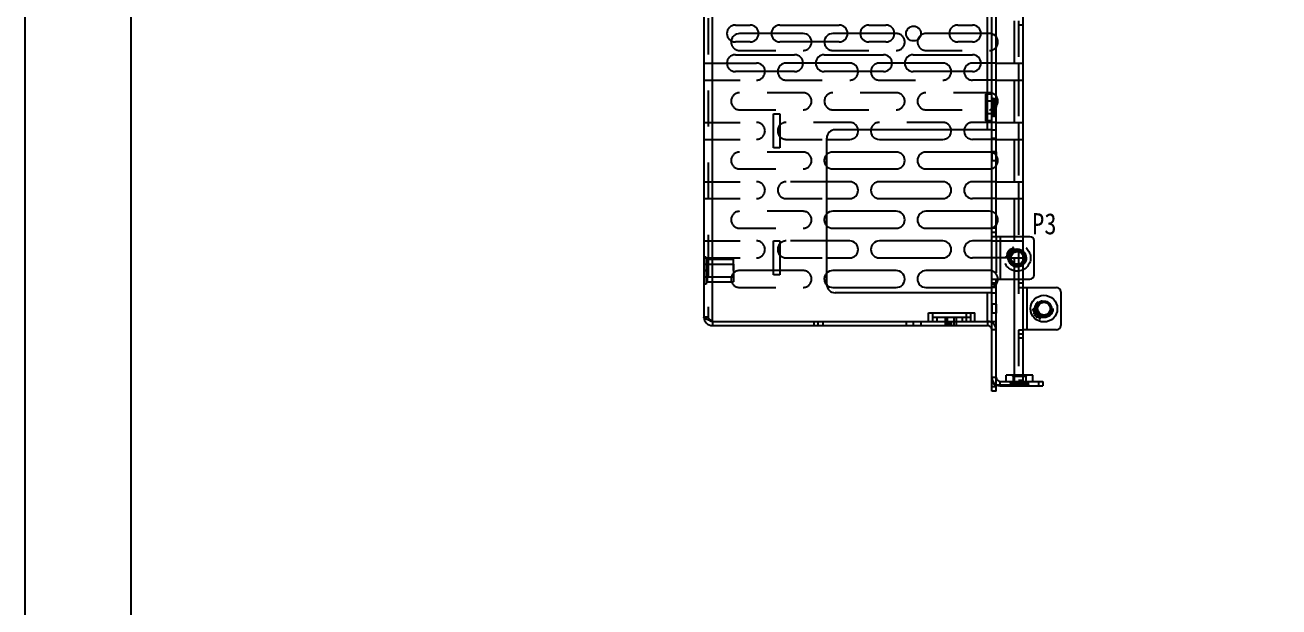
# Model space of a CAD drawing. Header units: millimetres. Extents: x 0 to 8948, y -1340 to 1100.
# Drawn here: x 1723.3 to 2019.4, y 403.5 to 540.9 of the extents above; entities that cross this region are included whole.
import ezdxf

# ---------------------------------------------------------------- set-up
doc = ezdxf.new("R2010")
doc.units = ezdxf.units.MM
doc.header["$LTSCALE"] = 85.25
doc.linetypes.add('HIDDEN', pattern=[0.2, 0.1, -0.1])
doc.layers.get('0').update_dxf_attribs({"linetype": 'CONTINUOUS'})
for name, color, linetype in [('02___PRT_ALL_AXES', 7, 'CONTINUOUS'), ('03___PRT_ALL_CURVES', 7, 'CONTINUOUS'), ('DEFAULT_2', 8, 'HIDDEN')]:
    doc.layers.add(name, color=color, linetype=linetype)
doc.styles.get("Standard").update_dxf_attribs({"font": 'txt', "width": 0.85})

msp = doc.modelspace()

# ---------------------------------------------------------------- linework, layer by layer
at = {"color": 7, "linetype": 'Continuous'}
for p, q in [((1723.341, 0), (1723.341, 1100)), ((1952.645, 490.948), (1952.645, 578.948)), ((1958.945, 561.334), (1958.945, 490.948)), ((1956.945, 541.948), (1956.945, 531.948)), ((1896.566, 538.948), (1892.074, 538.948)), ((1907.074, 538.948), (1899.583, 538.948)), ((1917.566, 538.948), (1914.074, 538.948)), ((1928.634, 538.948), (1920.583, 538.948)), ((1949.066, 538.948), (1941.583, 538.948)), ((1889.083, 531.948), (1896.074, 531.948)), ((1907.066, 531.948), (1903.074, 531.948)), ((1918.074, 531.948), (1910.083, 531.948)), ((1928.066, 531.948), (1925.074, 531.948)), ((1940.074, 531.948), (1931.083, 531.948)), ((1949.066, 531.948), (1947.074, 531.948)), ((1952.645, 531.948), (1958.945, 531.948)), ((1952.645, 527.948), (1958.945, 527.948)), ((1956.945, 527.948), (1956.945, 517.948)), ((1951.645, 524.598), (1950.145, 524.598)), ((1950.145, 524.598), (1950.145, 518.298)), ((1951.645, 518.298), (1950.145, 518.298)), ((1952.645, 517.948), (1958.945, 517.948)), ((1912.645, 513.948), (1918.074, 513.948)), ((1925.074, 513.948), (1940.074, 513.948)), ((1951.645, 513.948), (1947.074, 513.948)), ((1952.645, 513.948), (1958.945, 513.948)), ((1956.945, 513.948), (1956.945, 503.948)), ((1929.074, 510.948), (1914.074, 510.948)), ((1951.074, 510.948), (1936.074, 510.948)), ((1914.074, 506.948), (1929.074, 506.948)), ((1936.074, 506.948), (1951.074, 506.948)), ((1918.074, 503.948), (1912.645, 503.948)), ((1940.074, 503.948), (1925.074, 503.948)), ((1951.645, 503.948), (1947.074, 503.948)), ((1952.645, 503.948), (1958.945, 503.948)), ((1912.645, 499.948), (1918.074, 499.948)), ((1925.074, 499.948), (1940.074, 499.948)), ((1951.645, 499.948), (1947.074, 499.948)), ((1952.645, 499.948), (1958.945, 499.948)), ((1956.945, 499.948), (1956.945, 490.948)), ((1929.074, 496.948), (1914.074, 496.948)), ((1951.074, 496.948), (1936.074, 496.948)), ((1914.074, 492.948), (1929.074, 492.948)), ((1936.074, 492.948), (1951.074, 492.948)), ((1952.645, 492.948), (1951.645, 492.948)), ((1952.645, 491.948), (1951.645, 491.948)), ((1918.074, 489.948), (1912.645, 489.948)), ((1940.074, 489.948), (1925.074, 489.948)), ((1951.645, 489.948), (1947.074, 489.948)), ((1912.645, 485.948), (1918.074, 485.948)), ((1925.074, 485.948), (1940.074, 485.948)), ((1951.645, 485.948), (1947.074, 485.948)), ((1956.145, 485.948), (1958.945, 485.948)), ((1956.945, 485.948), (1956.945, 484.627)), ((1958.945, 486.691), (1958.945, 485.205)), ((1901.595, 482.948), (1900.095, 482.948)), ((1929.074, 482.948), (1914.074, 482.948)), ((1951.074, 482.948), (1936.074, 482.948)), ((1952.645, 479.948), (1951.645, 479.948)), ((1952.645, 454.448), (1952.645, 480.948)), ((1956.945, 480.948), (1956.945, 458.248)), ((1958.945, 480.948), (1958.945, 458.248)), ((1914.074, 478.948), (1929.074, 478.948)), ((1936.074, 478.948), (1951.074, 478.948)), ((1952.645, 478.948), (1951.645, 478.948)), ((1958.945, 478.948), (1966.945, 478.948)), ((1959.945, 468.948), (1959.945, 478.948)), ((1967.945, 477.948), (1967.945, 469.948)), ((1961.479, 473.856), (1961.344, 473.852)), ((1961.479, 473.856), (1961.481, 473.844)), ((1885.645, 470.948), (1885.645, 469.948)), ((1936.645, 470.948), (1946.645, 470.948)), ((1945.645, 471.948), (1946.645, 471.948)), ((1950.645, 470.948), (1950.645, 469.948)), ((1961.515, 472.918), (1961.502, 472.91)), ((1961.548, 472.88), (1961.515, 472.918)), ((1961.585, 473.364), (1961.548, 473.352)), ((1961.548, 473.352), (1961.61, 473.146)), ((1961.648, 473.158), (1961.585, 473.364)), ((1961.636, 472.716), (1961.601, 472.792)), ((1961.61, 473.146), (1961.648, 473.158)), ((1962.023, 473.109), (1961.612, 472.862)), ((1961.624, 472.709), (1961.636, 472.716)), ((1961.626, 472.839), (1962.028, 473.081)), ((1962.028, 473.081), (1961.688, 472.594)), ((1961.688, 472.594), (1962.224, 472.68)), ((1961.764, 472.503), (1961.752, 472.496)), ((1961.802, 472.462), (1961.764, 472.503)), ((1961.781, 473.578), (1961.779, 473.59)), ((1961.78, 473.578), (1961.884, 473.585)), ((1961.808, 472.641), (1962.09, 473.047)), ((1962.289, 472.716), (1961.808, 472.641)), ((1962.224, 472.68), (1961.86, 472.46)), ((1961.899, 472.281), (1961.872, 472.355)), ((1961.886, 472.273), (1961.899, 472.281)), ((1961.902, 472.404), (1962.255, 472.617)), ((1962.002, 473.193), (1961.989, 473.186)), ((1961.989, 473.186), (1962.023, 473.109)), ((1962.098, 472.149), (1962.081, 472.142)), ((1962.325, 472.605), (1962.365, 472.563)), ((1962.333, 472.259), (1962.329, 472.239)), ((1962.365, 472.563), (1962.377, 472.57)), ((1962.38, 472.435), (1962.387, 472.417)), ((1962.564, 471.948), (1962.543, 471.915)), ((1962.543, 471.915), (1962.726, 471.801)), ((1962.747, 471.834), (1962.564, 471.948)), ((1962.726, 471.801), (1962.747, 471.834)), ((1962.864, 471.567), (1962.858, 471.554)), ((1962.91, 471.557), (1962.864, 471.567)), ((1963.126, 471.992), (1962.953, 471.577)), ((1962.994, 471.99), (1962.999, 471.969)), ((1962.999, 471.969), (1963.126, 471.992)), ((1963.009, 471.554), (1963.209, 472.036)), ((1963.06, 471.486), (1963.024, 471.509)), ((1963.054, 471.472), (1963.06, 471.486)), ((1963.209, 472.036), (1963.181, 472.048)), ((1966.945, 468.948), (1958.945, 468.948)), ((1953.645, 456.748), (1963.645, 456.748)), ((1953.645, 455.748), (1953.645, 456.748)), ((1961.295, 458.248), (1954.995, 458.248)), ((1954.995, 456.748), (1954.995, 458.248)), ((1961.295, 456.748), (1961.295, 458.248)), ((1962.645, 456.748), (1962.645, 455.748)), ((1963.645, 456.748), (1963.645, 455.748)), ((1952.645, 455.448), (1951.645, 455.448)), ((1952.645, 454.448), (1951.645, 454.448)), ((1952.645, 455.948), (1952.79, 455.948))]:
    msp.add_line(p, q, dxfattribs=at)
at = {"color": 3, "linetype": 'Continuous'}
for p, q in [((1951.645, 454.448), (1951.645, 709.948)), ((1883.645, 678.948), (1883.645, 471.948)), ((1885.645, 470.948), (1885.645, 679.948)), ((1950.645, 524.598), (1950.645, 679.948)), ((1891.074, 540.948), (1894.574, 540.948)), ((1901.574, 540.948), (1915.574, 540.948)), ((1922.574, 540.948), (1926.645, 540.948)), ((1943.574, 540.948), (1947.074, 540.948)), ((1894.574, 536.948), (1891.074, 536.948)), ((1915.574, 536.948), (1901.574, 536.948)), ((1926.645, 536.948), (1922.574, 536.948)), ((1947.074, 536.948), (1943.574, 536.948)), ((1891.074, 533.948), (1905.074, 533.948)), ((1912.074, 533.948), (1926.074, 533.948)), ((1933.074, 533.948), (1947.074, 533.948)), ((1957.945, 531.948), (1957.945, 527.948)), ((1905.074, 529.948), (1891.074, 529.948)), ((1926.074, 529.948), (1912.074, 529.948)), ((1947.074, 529.948), (1933.074, 529.948)), ((1900.095, 519.948), (1901.595, 519.948)), ((1900.095, 511.948), (1900.095, 519.948)), ((1901.595, 519.948), (1901.595, 511.948)), ((1950.645, 516.198), (1950.645, 518.298)), ((1951.645, 516.198), (1914.645, 516.198)), ((1957.945, 517.948), (1957.945, 513.948)), ((1912.645, 479.698), (1912.645, 514.198)), ((1901.595, 511.948), (1900.095, 511.948)), ((1957.945, 503.948), (1957.945, 499.948)), ((1900.095, 489.948), (1901.595, 489.948)), ((1900.095, 481.948), (1900.095, 489.948)), ((1901.595, 489.948), (1901.595, 481.948)), ((1960.645, 490.948), (1951.645, 490.948)), ((1953.645, 490.948), (1953.645, 480.948)), ((1961.645, 481.948), (1961.645, 489.948)), ((1957.945, 487.413), (1957.945, 485.948)), ((1901.595, 481.948), (1900.095, 481.948)), ((1951.645, 480.948), (1960.645, 480.948)), ((1951.645, 477.698), (1914.645, 477.698)), ((1950.645, 470.948), (1950.645, 477.698)), ((1885.645, 470.948), (1936.645, 470.948)), ((1936.645, 472.948), (1946.645, 472.948)), ((1936.645, 470.948), (1936.645, 472.948)), ((1937.645, 472.948), (1937.645, 470.948)), ((1945.645, 470.948), (1945.645, 472.948)), ((1946.645, 470.948), (1946.645, 472.948)), ((1946.645, 470.948), (1951.645, 470.948)), ((1885.645, 469.948), (1950.645, 469.948)), ((1953.645, 455.748), (1963.645, 455.748))]:
    msp.add_line(p, q, dxfattribs=at)
at = {"color": 7, "linetype": 'Continuous'}
msp.add_lwpolyline([(1748.341, 25), (3248.341, 25), (3248.341, 1075), (1748.341, 1075)], close=True, dxfattribs=at)
for centre, radius in [((1957.645, 485.948), 1.8), ((1957.645, 485.948), 1.5), ((1963.945, 473.948), 3.15), ((1963.945, 473.948), 1.8), ((1963.945, 473.948), 1.5)]:
    msp.add_circle(centre, radius, dxfattribs=at)
at = {"color": 3, "linetype": 'Continuous'}
for centre, radius, start, end in [((1891.074, 538.948), 2, 90, 270), ((1894.574, 538.948), 2, 270, 90), ((1901.574, 538.948), 2, 90, 270), ((1915.574, 538.948), 2, 270, 90), ((1922.574, 538.948), 2, 90, 270), ((1926.645, 538.948), 2, 270, 90), ((1943.574, 538.948), 2, 90, 270), ((1947.074, 538.948), 2, 270, 90), ((1891.074, 531.948), 2, 90, 270), ((1905.074, 531.948), 2, 270, 90), ((1912.074, 531.948), 2, 90, 270), ((1926.074, 531.948), 2, 270, 90), ((1933.074, 531.948), 2, 90, 270), ((1947.074, 531.948), 2, 270, 90), ((1914.645, 514.198), 2, 90, 180), ((1960.645, 489.948), 1, 0, 90), ((1914.645, 479.698), 2, 180, 270), ((1960.645, 481.948), 1, 270, 0), ((1885.645, 471.948), 2, 180, 270), ((1950.645, 468.948), 1, 0, 90), ((1953.645, 457.748), 2, 239.86467, 270)]:
    msp.add_arc(centre, radius, start, end, dxfattribs=at)
at = {"color": 7, "linetype": 'Continuous'}
for centre, radius, start, end in [((1892.074, 536.948), 2, 90, 172.45665), ((1907.074, 536.948), 2, 0, 90), ((1914.074, 536.948), 2, 90, 180), ((1936.074, 536.948), 2, 128.65143, 163.18741), ((1951.074, 536.948), 2, 321.87082, 38.12918), ((1896.074, 529.948), 2, 0, 90), ((1903.074, 529.948), 2, 90, 180), ((1918.074, 529.948), 2, 0, 90), ((1925.074, 529.948), 2, 90, 180), ((1940.074, 529.948), 2, 0, 90), ((1947.074, 529.948), 2, 90, 180), ((1951.074, 522.948), 2, 321.87082, 38.12918), ((1903.074, 515.948), 2, 137.96696, 222.03304), ((1918.074, 515.948), 2, 270, 7.199), ((1925.074, 515.948), 2, 172.801, 270), ((1940.074, 515.948), 2, 270, 7.199), ((1947.074, 515.948), 2, 172.801, 270), ((1914.074, 508.948), 2, 90, 135.83228), ((1929.074, 508.948), 2, 270, 90), ((1936.074, 508.948), 2, 90, 270), ((1951.074, 508.948), 2, 73.3458, 90), ((1951.074, 508.948), 2, 321.87082, 38.12918), ((1914.074, 508.948), 2, 224.16772, 270), ((1951.074, 508.948), 2, 270, 286.6542), ((1918.074, 501.948), 2, 270, 90), ((1925.074, 501.948), 2, 90, 270), ((1940.074, 501.948), 2, 270, 90), ((1947.074, 501.948), 2, 90, 270), ((1914.074, 494.948), 2, 90, 135.83228), ((1929.074, 494.948), 2, 270, 90), ((1936.074, 494.948), 2, 90, 270), ((1951.074, 494.948), 2, 73.3458, 90), ((1951.074, 494.948), 2, 321.87082, 38.12918), ((1914.074, 494.948), 2, 224.16772, 270), ((1951.074, 494.948), 2, 270, 286.6542), ((1903.074, 487.948), 2, 137.96696, 222.03304), ((1918.074, 487.948), 2, 270, 90), ((1925.074, 487.948), 2, 90, 270), ((1940.074, 487.948), 2, 270, 90), ((1947.074, 487.948), 2, 90, 270), ((1914.074, 480.948), 2, 90, 135.83228), ((1929.074, 480.948), 2, 270, 90), ((1936.074, 480.948), 2, 90, 270), ((1951.074, 480.948), 2, 73.3458, 90), ((1951.074, 480.948), 2, 321.87082, 0), ((1914.074, 480.948), 2, 224.81885, 270), ((1951.074, 480.948), 2, 270, 286.6542), ((1966.945, 477.948), 1, 0, 90), ((1885.645, 471.948), 1, 234.96851, 270), ((1950.645, 468.948), 2, 60, 86.92222), ((1963.563, 473.381), 1.438, 207.53662, 211.08982), ((1966.945, 469.948), 1, 270, 0), ((1953.645, 457.748), 1, 180, 270)]:
    msp.add_arc(centre, radius, start, end, dxfattribs=at)
for points in [[(1961.344, 473.852), (1961.321, 473.801), (1961.312, 473.746), (1961.318, 473.687)], [(1961.345, 473.671), (1961.341, 473.709), (1961.351, 473.744), (1961.376, 473.778)], [(1961.376, 473.778), (1961.402, 473.811), (1961.436, 473.833), (1961.481, 473.844)], [(1961.655, 473.837), (1961.631, 473.81), (1961.607, 473.763), (1961.581, 473.696)], [(1961.743, 473.884), (1961.709, 473.88), (1961.679, 473.865), (1961.655, 473.837)], [(1961.668, 473.686), (1961.691, 473.746), (1961.71, 473.785), (1961.725, 473.805)], [(1961.725, 473.805), (1961.74, 473.825), (1961.758, 473.835), (1961.778, 473.837)], [(1961.854, 473.845), (1961.823, 473.876), (1961.786, 473.888), (1961.743, 473.884)], [(1961.778, 473.837), (1961.803, 473.84), (1961.826, 473.831), (1961.847, 473.811)], [(1961.847, 473.811), (1961.867, 473.792), (1961.88, 473.765), (1961.884, 473.732)], [(1961.91, 473.721), (1961.904, 473.774), (1961.885, 473.816), (1961.854, 473.845)], [(1961.318, 473.687), (1961.325, 473.624), (1961.346, 473.577), (1961.38, 473.545)], [(1961.386, 473.585), (1961.362, 473.607), (1961.348, 473.636), (1961.345, 473.671)], [(1961.38, 473.545), (1961.415, 473.513), (1961.458, 473.499), (1961.509, 473.505)], [(1961.466, 473.556), (1961.436, 473.553), (1961.409, 473.563), (1961.386, 473.585)], [(1961.529, 473.593), (1961.514, 473.571), (1961.492, 473.559), (1961.466, 473.556)], [(1961.502, 472.91), (1961.528, 472.871), (1961.55, 472.837), (1961.566, 472.81)], [(1961.509, 473.505), (1961.552, 473.509), (1961.584, 473.526), (1961.604, 473.554)], [(1961.581, 473.696), (1961.563, 473.649), (1961.545, 473.615), (1961.529, 473.593)], [(1961.582, 472.852), (1961.575, 472.853), (1961.564, 472.862), (1961.548, 472.88)], [(1961.566, 472.81), (1961.587, 472.775), (1961.607, 472.741), (1961.624, 472.709)], [(1961.612, 472.862), (1961.6, 472.854), (1961.589, 472.851), (1961.582, 472.852)], [(1961.601, 472.792), (1961.593, 472.809), (1961.601, 472.824), (1961.626, 472.839)], [(1961.604, 473.554), (1961.623, 473.582), (1961.645, 473.626), (1961.668, 473.686)], [(1961.752, 472.496), (1961.779, 472.455), (1961.802, 472.419), (1961.821, 472.386)], [(1961.884, 473.732), (1961.891, 473.664), (1961.856, 473.616), (1961.78, 473.59)], [(1961.827, 472.447), (1961.82, 472.447), (1961.811, 472.452), (1961.802, 472.462)], [(1961.821, 472.386), (1961.836, 472.362), (1961.858, 472.324), (1961.886, 472.273)], [(1961.86, 472.46), (1961.845, 472.451), (1961.834, 472.447), (1961.827, 472.447)], [(1961.872, 472.355), (1961.868, 472.365), (1961.868, 472.374), (1961.872, 472.38)], [(1961.872, 472.38), (1961.875, 472.387), (1961.886, 472.394), (1961.902, 472.404)], [(1961.884, 473.585), (1961.907, 473.622), (1961.915, 473.668), (1961.91, 473.721)], [(1962.044, 473.117), (1962.019, 473.158), (1962.005, 473.184), (1962.002, 473.193)], [(1962.09, 473.047), (1962.08, 473.059), (1962.065, 473.083), (1962.044, 473.117)], [(1962.081, 472.142), (1962.072, 472.132), (1962.072, 472.116), (1962.082, 472.094)], [(1962.082, 472.094), (1962.092, 472.072), (1962.112, 472.047), (1962.143, 472.019)], [(1962.118, 472.142), (1962.112, 472.147), (1962.106, 472.149), (1962.098, 472.149)], [(1962.133, 472.106), (1962.13, 472.123), (1962.125, 472.135), (1962.118, 472.142)], [(1962.172, 472.02), (1962.154, 472.036), (1962.141, 472.065), (1962.133, 472.106)], [(1962.143, 472.019), (1962.191, 471.976), (1962.244, 471.955), (1962.302, 471.957)], [(1962.276, 471.99), (1962.233, 471.985), (1962.199, 471.995), (1962.172, 472.02)], [(1962.255, 472.617), (1962.27, 472.626), (1962.283, 472.63), (1962.293, 472.628)], [(1962.386, 472.049), (1962.355, 472.014), (1962.318, 471.995), (1962.276, 471.99)], [(1962.293, 472.628), (1962.302, 472.626), (1962.313, 472.618), (1962.325, 472.605)], [(1962.302, 471.957), (1962.36, 471.959), (1962.409, 471.982), (1962.449, 472.026)], [(1962.329, 472.239), (1962.36, 472.238), (1962.384, 472.231), (1962.401, 472.216)], [(1962.377, 472.57), (1962.362, 472.591), (1962.347, 472.614), (1962.332, 472.639)], [(1962.385, 472.256), (1962.366, 472.258), (1962.349, 472.259), (1962.333, 472.259)], [(1962.49, 472.461), (1962.457, 472.463), (1962.421, 472.454), (1962.38, 472.435)], [(1962.542, 472.282), (1962.519, 472.256), (1962.467, 472.248), (1962.385, 472.256)], [(1962.429, 472.139), (1962.426, 472.108), (1962.412, 472.077), (1962.386, 472.049)], [(1962.387, 472.417), (1962.414, 472.429), (1962.44, 472.435), (1962.466, 472.431)], [(1962.401, 472.216), (1962.422, 472.196), (1962.431, 472.171), (1962.429, 472.139)], [(1962.441, 472.236), (1962.483, 472.232), (1962.516, 472.233), (1962.543, 472.238)], [(1962.493, 472.136), (1962.493, 472.175), (1962.475, 472.209), (1962.441, 472.236)], [(1962.449, 472.026), (1962.479, 472.06), (1962.494, 472.096), (1962.493, 472.136)], [(1962.466, 472.431), (1962.492, 472.427), (1962.515, 472.418), (1962.533, 472.402)], [(1962.58, 472.421), (1962.552, 472.447), (1962.521, 472.46), (1962.49, 472.461)], [(1962.533, 472.402), (1962.551, 472.385), (1962.561, 472.365), (1962.563, 472.343)], [(1962.563, 472.343), (1962.565, 472.321), (1962.559, 472.3), (1962.542, 472.282)], [(1962.543, 472.238), (1962.569, 472.243), (1962.591, 472.254), (1962.606, 472.271)], [(1962.623, 472.342), (1962.619, 472.373), (1962.605, 472.399), (1962.58, 472.421)], [(1962.606, 472.271), (1962.622, 472.289), (1962.628, 472.312), (1962.623, 472.342)], [(1962.858, 471.554), (1962.887, 471.544), (1962.92, 471.531), (1962.957, 471.516)], [(1962.953, 471.577), (1962.946, 471.559), (1962.931, 471.552), (1962.91, 471.557)], [(1962.957, 471.516), (1962.993, 471.501), (1963.026, 471.486), (1963.054, 471.472)], [(1963.181, 472.048), (1963.105, 472.018), (1963.043, 471.999), (1962.994, 471.99)], [(1963.024, 471.509), (1963.005, 471.52), (1963.001, 471.535), (1963.009, 471.554)]]:
    msp.add_open_spline(points, degree=3, dxfattribs=at)
at = {"color": 3, "linetype": 'Continuous'}
msp.add_open_spline([(1885.645, 470.948), (1885.389, 471.029), (1884.912, 471.182), (1884.356, 471.383), (1883.995, 471.561), (1883.776, 471.698), (1883.645, 471.85), (1883.645, 471.948)], degree=3, knots=[0, 0, 0, 0, 0.3508799, 0.6538995, 0.7752095, 0.8724418, 1, 1, 1, 1], dxfattribs=at)
at = {"layer": '02___PRT_ALL_AXES', "color": 8, "linetype": 'HIDDEN'}
for p, q in [((1958.945, 540.948), (1957.945, 540.948)), ((1951.645, 522.948), (1952.645, 522.948)), ((1951.645, 519.948), (1951.645, 522.948)), ((1951.645, 521.448), (1952.645, 521.448)), ((1952.645, 519.948), (1952.645, 522.948)), ((1951.645, 519.948), (1952.645, 519.948)), ((1952.645, 510.998), (1951.645, 510.998)), ((1951.645, 510.998), (1951.645, 508.898)), ((1952.645, 510.998), (1952.645, 508.898)), ((1952.645, 508.898), (1951.645, 508.898)), ((1884.445, 485.648), (1890.645, 485.648)), ((1883.645, 484.448), (1890.645, 484.448)), ((1883.645, 484.448), (1883.645, 481.448)), ((1883.645, 482.948), (1884.645, 482.948)), ((1884.645, 484.448), (1884.645, 481.448)), ((1890.645, 484.448), (1890.645, 480.248)), ((1883.645, 481.448), (1890.645, 481.448)), ((1884.445, 480.248), (1890.645, 480.248)), ((1952.645, 474.998), (1951.645, 474.998)), ((1951.645, 474.998), (1951.645, 472.898)), ((1952.645, 474.998), (1952.645, 472.898)), ((1909.595, 470.948), (1911.695, 470.948)), ((1909.595, 470.948), (1909.595, 469.948)), ((1910.645, 469.948), (1910.645, 470.948)), ((1911.695, 470.948), (1911.695, 469.948)), ((1931.395, 470.948), (1934.895, 470.948)), ((1931.395, 470.948), (1931.395, 469.948)), ((1933.145, 469.948), (1933.145, 470.948)), ((1934.895, 470.948), (1934.895, 469.948)), ((1940.595, 471.948), (1943.195, 471.948)), ((1940.595, 471.948), (1940.595, 469.948)), ((1940.595, 470.948), (1943.195, 470.948)), ((1941.095, 471.948), (1941.095, 469.948)), ((1941.645, 469.948), (1941.645, 470.948)), ((1942.145, 469.948), (1942.145, 470.948)), ((1942.695, 471.948), (1942.695, 469.948)), ((1943.195, 471.948), (1943.195, 469.948)), ((1952.645, 472.898), (1951.645, 472.898)), ((1909.595, 469.948), (1911.695, 469.948)), ((1931.395, 469.948), (1934.895, 469.948)), ((1940.595, 469.948), (1943.195, 469.948)), ((1956.045, 456.748), (1960.245, 456.748)), ((1956.045, 456.748), (1956.045, 455.748)), ((1958.145, 455.748), (1958.145, 456.748)), ((1960.245, 456.748), (1960.245, 455.748)), ((1956.045, 455.748), (1960.245, 455.748))]:
    msp.add_line(p, q, dxfattribs=at)
at = {"layer": '02___PRT_ALL_AXES', "color": 3, "linetype": 'Continuous'}
for centre, radius in [((1933.145, 538.948), 1.75), ((1957.645, 485.948), 2.1)]:
    msp.add_circle(centre, radius, dxfattribs=at)
at = {"layer": '02___PRT_ALL_AXES', "color": 8, "linetype": 'HIDDEN'}
msp.add_circle((1963.945, 473.948), 2.1, dxfattribs=at)
at = {"layer": '03___PRT_ALL_CURVES', "color": 8, "linetype": 'HIDDEN'}
msp.add_line((1952.645, 523.048), (1952.645, 521.548), dxfattribs=at)
at = {"layer": 'DEFAULT_2', "color": 8, "linetype": 'HIDDEN'}
for p, q in [((1884.645, 678.948), (1884.645, 471.948)), ((1957.945, 541.948), (1957.945, 531.948)), ((1899.583, 538.948), (1896.566, 538.948)), ((1920.583, 538.948), (1917.566, 538.948)), ((1929.074, 538.948), (1928.634, 538.948)), ((1941.583, 538.948), (1936.074, 538.948)), ((1951.074, 538.948), (1949.066, 538.948)), ((1951.645, 538.748), (1952.645, 538.748)), ((1892.074, 534.948), (1907.074, 534.948)), ((1914.074, 534.948), (1929.074, 534.948)), ((1936.074, 534.948), (1951.074, 534.948)), ((1883.645, 531.948), (1889.083, 531.948)), ((1910.083, 531.948), (1907.066, 531.948)), ((1931.083, 531.948), (1928.066, 531.948)), ((1952.645, 531.948), (1949.066, 531.948)), ((1883.645, 527.948), (1896.074, 527.948)), ((1903.074, 527.948), (1918.074, 527.948)), ((1925.074, 527.948), (1940.074, 527.948)), ((1952.645, 527.948), (1947.074, 527.948)), ((1957.945, 527.948), (1957.945, 517.948)), ((1907.074, 524.948), (1892.074, 524.948)), ((1929.074, 524.948), (1914.074, 524.948)), ((1951.074, 524.948), (1936.074, 524.948)), ((1950.645, 518.298), (1950.645, 524.598)), ((1950.445, 522.948), (1950.145, 523.248)), ((1952.315, 522.948), (1950.445, 522.948)), ((1950.445, 522.948), (1950.445, 519.948)), ((1952.025, 523.573), (1951.645, 523.573)), ((1952.025, 519.323), (1952.025, 523.573)), ((1952.515, 523.573), (1952.025, 523.348)), ((1952.615, 523.248), (1952.315, 522.948)), ((1952.315, 522.948), (1952.315, 519.948)), ((1952.615, 523.573), (1952.515, 523.573)), ((1952.515, 523.573), (1952.515, 519.323)), ((1952.615, 519.323), (1952.615, 523.573)), ((1892.074, 520.948), (1907.074, 520.948)), ((1914.074, 520.948), (1929.074, 520.948)), ((1936.074, 520.948), (1951.074, 520.948)), ((1950.165, 520.712), (1950.145, 520.712)), ((1950.145, 520.684), (1950.165, 520.684)), ((1950.165, 520.629), (1950.145, 520.629)), ((1950.165, 520.563), (1950.145, 520.563)), ((1950.165, 520.557), (1950.145, 520.557)), ((1950.145, 520.527), (1950.165, 520.527)), ((1950.165, 520.512), (1950.145, 520.512)), ((1950.145, 520.508), (1950.165, 520.508)), ((1950.165, 520.502), (1950.145, 520.502)), ((1950.165, 520.497), (1950.145, 520.497)), ((1950.165, 520.46), (1950.145, 520.46)), ((1950.145, 520.456), (1950.165, 520.456)), ((1950.165, 520.413), (1950.145, 520.413)), ((1950.165, 520.367), (1950.145, 520.367)), ((1950.145, 520.361), (1950.165, 520.361)), ((1950.165, 520.25), (1950.145, 520.25)), ((1950.165, 520.229), (1950.145, 520.229)), ((1950.165, 520.128), (1950.145, 520.128)), ((1950.165, 520.126), (1950.145, 520.126)), ((1950.165, 520.11), (1950.145, 520.11)), ((1950.165, 520.083), (1950.145, 520.083)), ((1950.165, 520.067), (1950.145, 520.067)), ((1950.165, 520.067), (1950.145, 520.067)), ((1950.165, 520.066), (1950.145, 520.066)), ((1950.165, 520.046), (1950.145, 520.046)), ((1950.165, 520.045), (1950.145, 520.045)), ((1950.165, 520.036), (1950.145, 520.036)), ((1950.165, 519.997), (1950.145, 519.997)), ((1950.165, 519.993), (1950.145, 519.993)), ((1950.165, 519.969), (1950.145, 519.969)), ((1950.165, 519.952), (1950.145, 519.952)), ((1950.445, 519.948), (1950.145, 519.648)), ((1950.165, 519.944), (1950.145, 519.944)), ((1950.165, 519.932), (1950.145, 519.932)), ((1950.165, 519.932), (1950.145, 519.932)), ((1950.165, 519.904), (1950.145, 519.904)), ((1950.165, 519.889), (1950.145, 519.889)), ((1950.165, 519.888), (1950.145, 519.888)), ((1950.165, 519.883), (1950.145, 519.883)), ((1950.145, 519.88), (1950.165, 519.88)), ((1950.165, 519.868), (1950.145, 519.868)), ((1950.165, 519.836), (1950.145, 519.836)), ((1950.165, 519.835), (1950.145, 519.835)), ((1950.145, 519.832), (1950.165, 519.832)), ((1950.165, 519.828), (1950.145, 519.828)), ((1950.165, 519.805), (1950.145, 519.805)), ((1950.165, 519.796), (1950.145, 519.796)), ((1950.165, 519.792), (1950.145, 519.792)), ((1950.165, 519.779), (1950.145, 519.779)), ((1950.145, 519.758), (1950.165, 519.758)), ((1950.165, 519.727), (1950.145, 519.727)), ((1950.165, 519.675), (1950.145, 519.675)), ((1950.165, 519.646), (1950.145, 519.646)), ((1950.165, 519.636), (1950.145, 519.636)), ((1950.165, 519.621), (1950.145, 519.621)), ((1950.165, 519.601), (1950.145, 519.601)), ((1950.145, 519.593), (1950.165, 519.593)), ((1950.165, 519.585), (1950.145, 519.585)), ((1950.145, 519.584), (1950.165, 519.584)), ((1950.145, 519.577), (1950.165, 519.577)), ((1950.165, 519.547), (1950.145, 519.547)), ((1950.165, 519.531), (1950.145, 519.531)), ((1950.165, 519.526), (1950.145, 519.526)), ((1950.165, 519.505), (1950.145, 519.505)), ((1950.165, 519.492), (1950.145, 519.492)), ((1950.165, 519.415), (1950.145, 519.415)), ((1950.165, 519.413), (1950.145, 519.413)), ((1950.165, 519.405), (1950.145, 519.405)), ((1950.165, 519.402), (1950.145, 519.402)), ((1950.165, 519.389), (1950.145, 519.389)), ((1950.165, 519.388), (1950.145, 519.388)), ((1950.165, 519.387), (1950.145, 519.387)), ((1950.165, 519.375), (1950.145, 519.375)), ((1950.145, 519.375), (1950.165, 519.375)), ((1950.145, 519.372), (1950.165, 519.372)), ((1950.145, 519.363), (1950.165, 519.363)), ((1950.165, 519.357), (1950.145, 519.357)), ((1950.165, 519.35), (1950.145, 519.35)), ((1950.165, 519.33), (1950.145, 519.33)), ((1950.165, 519.324), (1950.145, 519.324)), ((1950.165, 519.311), (1950.145, 519.311)), ((1950.165, 519.305), (1950.145, 519.305)), ((1950.165, 519.284), (1950.145, 519.284)), ((1950.165, 519.282), (1950.145, 519.282)), ((1950.165, 519.281), (1950.145, 519.281)), ((1950.165, 519.267), (1950.145, 519.267)), ((1950.145, 519.255), (1950.165, 519.255)), ((1950.165, 519.246), (1950.145, 519.246)), ((1950.165, 519.228), (1950.145, 519.228)), ((1950.165, 519.191), (1950.145, 519.191)), ((1950.165, 519.171), (1950.145, 519.171)), ((1950.165, 519.159), (1950.145, 519.159)), ((1950.165, 519.151), (1950.145, 519.151)), ((1950.165, 519.139), (1950.145, 519.139)), ((1950.165, 519.129), (1950.145, 519.129)), ((1950.165, 519.127), (1950.145, 519.127)), ((1950.145, 519.115), (1950.165, 519.115)), ((1950.165, 519.113), (1950.145, 519.113)), ((1950.165, 519.107), (1950.145, 519.107)), ((1950.145, 519.104), (1950.165, 519.104)), ((1950.145, 519.101), (1950.165, 519.101)), ((1950.165, 519.088), (1950.145, 519.088)), ((1950.165, 519.085), (1950.145, 519.085)), ((1950.165, 519.084), (1950.145, 519.084)), ((1950.165, 519.069), (1950.145, 519.069)), ((1950.165, 519.051), (1950.145, 519.051)), ((1950.165, 519.051), (1950.145, 519.051)), ((1950.165, 519.032), (1950.145, 519.032)), ((1950.165, 519.018), (1950.145, 519.018)), ((1950.165, 519.012), (1950.145, 519.012)), ((1950.145, 519.005), (1950.165, 519.005)), ((1950.165, 518.984), (1950.145, 518.984)), ((1950.165, 518.982), (1950.145, 518.982)), ((1950.165, 518.969), (1950.145, 518.969)), ((1950.165, 518.889), (1950.145, 518.889)), ((1950.165, 518.883), (1950.145, 518.883)), ((1950.165, 518.879), (1950.145, 518.879)), ((1950.165, 518.848), (1950.145, 518.848)), ((1950.145, 518.847), (1950.165, 518.847)), ((1950.165, 518.821), (1950.145, 518.821)), ((1950.145, 518.819), (1950.165, 518.819)), ((1950.165, 520.712), (1950.165, 520.361)), ((1950.165, 520.25), (1950.165, 518.819)), ((1952.315, 519.948), (1950.445, 519.948)), ((1952.025, 519.323), (1951.645, 519.323)), ((1952.025, 519.548), (1952.515, 519.323)), ((1952.315, 519.948), (1952.615, 519.648)), ((1952.615, 519.323), (1952.515, 519.323)), ((1883.645, 517.948), (1896.074, 517.948)), ((1918.074, 517.948), (1903.074, 517.948)), ((1940.074, 517.948), (1925.074, 517.948)), ((1952.645, 517.948), (1947.074, 517.948)), ((1951.645, 516.198), (1952.645, 516.198)), ((1883.645, 513.948), (1896.074, 513.948)), ((1903.074, 513.948), (1912.645, 513.948)), ((1951.645, 514.198), (1952.645, 514.198)), ((1952.645, 513.948), (1951.645, 513.948)), ((1957.945, 513.948), (1957.945, 503.948)), ((1907.074, 510.948), (1892.074, 510.948)), ((1892.074, 506.948), (1907.074, 506.948)), ((1883.645, 503.948), (1896.074, 503.948)), ((1912.645, 503.948), (1903.074, 503.948)), ((1952.645, 503.948), (1951.645, 503.948)), ((1883.645, 499.948), (1896.074, 499.948)), ((1903.074, 499.948), (1912.645, 499.948)), ((1952.645, 499.948), (1951.645, 499.948)), ((1957.945, 499.948), (1957.945, 487.413)), ((1907.074, 496.948), (1892.074, 496.948)), ((1892.074, 492.948), (1907.074, 492.948)), ((1883.645, 489.948), (1896.074, 489.948)), ((1912.645, 489.948), (1903.074, 489.948)), ((1951.645, 489.948), (1958.945, 489.948)), ((1952.645, 490.948), (1952.645, 480.948)), ((1956.945, 490.948), (1956.945, 489.948)), ((1958.945, 490.948), (1958.945, 486.691)), ((1884.145, 486.148), (1883.645, 486.148)), ((1883.645, 485.948), (1896.074, 485.948)), ((1884.145, 486.148), (1884.145, 479.748)), ((1884.445, 485.648), (1884.445, 480.248)), ((1890.545, 485.646), (1890.645, 485.646)), ((1890.545, 485.646), (1890.545, 484.031)), ((1890.545, 485.642), (1890.645, 485.642)), ((1890.545, 485.634), (1890.645, 485.634)), ((1890.545, 485.63), (1890.645, 485.63)), ((1890.645, 482.948), (1890.645, 485.648)), ((1903.074, 485.948), (1912.645, 485.948)), ((1956.145, 485.948), (1951.645, 485.948)), ((1955.044, 486.044), (1955.179, 486.04)), ((1955.179, 486.04), (1955.181, 486.052)), ((1955.202, 486.986), (1955.215, 486.978)), ((1955.215, 486.978), (1955.248, 487.016)), ((1955.31, 486.75), (1955.248, 486.544)), ((1955.248, 486.544), (1955.285, 486.532)), ((1955.285, 486.532), (1955.348, 486.738)), ((1955.301, 487.104), (1955.336, 487.18)), ((1955.348, 486.738), (1955.31, 486.75)), ((1955.312, 487.034), (1955.723, 486.786)), ((1955.336, 487.18), (1955.324, 487.187)), ((1955.728, 486.815), (1955.326, 487.057)), ((1955.924, 487.216), (1955.388, 487.302)), ((1955.388, 487.302), (1955.728, 486.815)), ((1955.452, 487.4), (1955.464, 487.392)), ((1955.464, 487.392), (1955.502, 487.434)), ((1955.481, 486.318), (1955.479, 486.306)), ((1955.584, 486.311), (1955.481, 486.318)), ((1955.508, 487.255), (1955.989, 487.179)), ((1955.79, 486.849), (1955.508, 487.255)), ((1955.56, 487.435), (1955.924, 487.216)), ((1955.572, 487.541), (1955.599, 487.615)), ((1955.599, 487.615), (1955.586, 487.623)), ((1955.955, 487.279), (1955.602, 487.492)), ((1955.723, 486.786), (1955.689, 486.71)), ((1955.689, 486.71), (1955.702, 486.703)), ((1955.781, 487.754), (1955.798, 487.747)), ((1956.065, 487.333), (1956.025, 487.291)), ((1956.029, 487.657), (1956.033, 487.637)), ((1956.077, 487.326), (1956.065, 487.333)), ((1956.087, 487.479), (1956.08, 487.461)), ((1956.426, 488.095), (1956.243, 487.981)), ((1956.243, 487.981), (1956.264, 487.948)), ((1956.264, 487.948), (1956.447, 488.062)), ((1956.447, 488.062), (1956.426, 488.095)), ((1956.558, 488.342), (1956.564, 488.328)), ((1956.564, 488.328), (1956.61, 488.339)), ((1956.653, 488.318), (1956.826, 487.904)), ((1956.699, 487.927), (1956.694, 487.906)), ((1956.826, 487.904), (1956.699, 487.927)), ((1956.909, 487.86), (1956.709, 488.341)), ((1956.724, 488.387), (1956.76, 488.41)), ((1956.76, 488.41), (1956.754, 488.423)), ((1956.881, 487.848), (1956.909, 487.86)), ((1957.945, 485.948), (1957.945, 455.948)), ((1884.145, 482.948), (1883.645, 482.948)), ((1884.145, 485.448), (1884.445, 485.448)), ((1890.545, 485.588), (1890.645, 485.588)), ((1890.545, 485.559), (1890.645, 485.559)), ((1890.645, 485.535), (1890.545, 485.535)), ((1890.645, 485.336), (1890.545, 485.336)), ((1890.645, 485.332), (1890.545, 485.332)), ((1890.645, 485.329), (1890.545, 485.329)), ((1890.545, 485.306), (1890.645, 485.306)), ((1890.645, 485.298), (1890.545, 485.298)), ((1890.645, 485.255), (1890.545, 485.255)), ((1890.645, 485.242), (1890.545, 485.242)), ((1890.645, 485.238), (1890.545, 485.238)), ((1890.645, 485.227), (1890.545, 485.227)), ((1890.545, 485.215), (1890.645, 485.215)), ((1890.645, 485.203), (1890.545, 485.203)), ((1890.645, 485.201), (1890.545, 485.201)), ((1890.645, 485.158), (1890.545, 485.158)), ((1890.645, 485.138), (1890.545, 485.138)), ((1890.645, 485.078), (1890.545, 485.078)), ((1890.645, 485.067), (1890.545, 485.067)), ((1890.645, 485.027), (1890.545, 485.027)), ((1890.645, 485.01), (1890.545, 485.01)), ((1890.645, 484.969), (1890.545, 484.969)), ((1890.645, 484.933), (1890.545, 484.933)), ((1890.645, 484.922), (1890.545, 484.922)), ((1890.645, 484.883), (1890.545, 484.883)), ((1890.645, 484.882), (1890.545, 484.882)), ((1890.645, 484.868), (1890.545, 484.868)), ((1890.645, 484.849), (1890.545, 484.849)), ((1890.645, 484.839), (1890.545, 484.839)), ((1890.645, 484.829), (1890.545, 484.829)), ((1890.645, 484.809), (1890.545, 484.809)), ((1890.645, 484.797), (1890.545, 484.797)), ((1890.645, 484.795), (1890.545, 484.795)), ((1890.645, 484.793), (1890.545, 484.793)), ((1890.645, 484.788), (1890.545, 484.788)), ((1890.645, 484.766), (1890.545, 484.766)), ((1890.645, 484.734), (1890.545, 484.734)), ((1890.645, 484.733), (1890.545, 484.733)), ((1890.645, 484.717), (1890.545, 484.717)), ((1890.645, 484.704), (1890.545, 484.704)), ((1890.645, 484.7), (1890.545, 484.7)), ((1890.645, 484.679), (1890.545, 484.679)), ((1890.645, 484.666), (1890.545, 484.666)), ((1890.645, 484.665), (1890.545, 484.665)), ((1890.645, 484.658), (1890.545, 484.658)), ((1890.645, 484.621), (1890.545, 484.621)), ((1890.645, 484.619), (1890.545, 484.619)), ((1890.645, 484.608), (1890.545, 484.608)), ((1890.645, 484.607), (1890.545, 484.607)), ((1890.645, 484.589), (1890.545, 484.589)), ((1890.645, 484.588), (1890.545, 484.588)), ((1890.645, 484.543), (1890.545, 484.543)), ((1890.645, 484.517), (1890.545, 484.517)), ((1890.645, 484.513), (1890.545, 484.513)), ((1890.645, 484.509), (1890.545, 484.509)), ((1890.645, 484.477), (1890.545, 484.477)), ((1890.645, 484.475), (1890.545, 484.475)), ((1890.645, 484.459), (1890.545, 484.459)), ((1890.645, 484.443), (1890.545, 484.443)), ((1890.645, 484.439), (1890.545, 484.439)), ((1890.645, 484.423), (1890.545, 484.423)), ((1890.645, 484.416), (1890.545, 484.416)), ((1890.645, 484.416), (1890.545, 484.416)), ((1890.645, 484.412), (1890.545, 484.412)), ((1890.645, 484.394), (1890.545, 484.394)), ((1890.645, 484.361), (1890.545, 484.361)), ((1890.645, 484.351), (1890.545, 484.351)), ((1890.645, 484.337), (1890.545, 484.337)), ((1890.645, 484.331), (1890.545, 484.331)), ((1890.645, 484.317), (1890.545, 484.317)), ((1890.645, 484.27), (1890.545, 484.27)), ((1890.645, 484.265), (1890.545, 484.265)), ((1890.645, 484.241), (1890.545, 484.241)), ((1890.645, 484.231), (1890.545, 484.231)), ((1890.645, 484.216), (1890.545, 484.216)), ((1890.645, 484.207), (1890.545, 484.207)), ((1890.645, 484.182), (1890.545, 484.182)), ((1890.645, 484.178), (1890.545, 484.178)), ((1890.645, 484.131), (1890.545, 484.131)), ((1890.645, 484.097), (1890.545, 484.097)), ((1890.645, 484.036), (1890.545, 484.036)), ((1890.645, 484.031), (1890.545, 484.031)), ((1890.645, 483.709), (1890.545, 483.709)), ((1890.545, 483.709), (1890.545, 482.954)), ((1890.545, 483.698), (1890.645, 483.698)), ((1890.645, 483.686), (1890.545, 483.686)), ((1890.545, 483.579), (1890.645, 483.579)), ((1890.645, 483.099), (1890.545, 483.099)), ((1890.645, 482.977), (1890.545, 482.977)), ((1890.645, 482.954), (1890.545, 482.954)), ((1900.095, 482.948), (1892.074, 482.948)), ((1907.074, 482.948), (1901.595, 482.948)), ((1956.945, 484.627), (1956.945, 480.948)), ((1958.945, 485.205), (1958.945, 480.948)), ((1884.145, 479.748), (1883.645, 479.748)), ((1884.145, 480.448), (1884.445, 480.448)), ((1951.645, 479.698), (1952.645, 479.698)), ((1958.945, 479.948), (1957.945, 479.948)), ((1892.074, 478.948), (1907.074, 478.948)), ((1951.645, 477.698), (1952.645, 477.698)), ((1957.945, 478.948), (1958.945, 478.948)), ((1884.645, 471.948), (1883.645, 471.948)), ((1937.645, 471.948), (1945.645, 471.948)), ((1938.645, 471.948), (1938.645, 470.948)), ((1944.645, 471.948), (1944.645, 470.948)), ((1946.645, 472.948), (1947.645, 472.948)), ((1947.645, 470.948), (1947.645, 472.948)), ((1951.645, 470.948), (1952.645, 470.948)), ((1952.645, 468.948), (1951.645, 468.948)), ((1957.945, 468.948), (1958.945, 468.948)), ((1958.945, 467.948), (1957.945, 467.948)), ((1958.945, 466.948), (1957.945, 466.948)), ((1951.645, 457.748), (1952.645, 457.748)), ((1955.516, 458.248), (1955.516, 458.228)), ((1956.947, 458.228), (1955.516, 458.228)), ((1955.518, 458.228), (1955.518, 458.248)), ((1955.544, 458.248), (1955.544, 458.228)), ((1955.545, 458.228), (1955.545, 458.248)), ((1955.576, 458.228), (1955.576, 458.248)), ((1955.58, 458.228), (1955.58, 458.248)), ((1955.586, 458.228), (1955.586, 458.248)), ((1955.666, 458.228), (1955.666, 458.248)), ((1955.679, 458.228), (1955.679, 458.248)), ((1955.681, 458.228), (1955.681, 458.248)), ((1955.702, 458.248), (1955.702, 458.228)), ((1955.709, 458.228), (1955.709, 458.248)), ((1955.715, 458.228), (1955.715, 458.248)), ((1955.729, 458.228), (1955.729, 458.248)), ((1955.748, 458.228), (1955.748, 458.248)), ((1955.748, 458.228), (1955.748, 458.248)), ((1955.766, 458.228), (1955.766, 458.248)), ((1955.781, 458.228), (1955.781, 458.248)), ((1955.782, 458.228), (1955.782, 458.248)), ((1955.785, 458.228), (1955.785, 458.248)), ((1955.798, 458.248), (1955.798, 458.228)), ((1955.801, 458.248), (1955.801, 458.228)), ((1955.804, 458.228), (1955.804, 458.248)), ((1955.81, 458.228), (1955.81, 458.248)), ((1955.812, 458.248), (1955.812, 458.228)), ((1955.824, 458.228), (1955.824, 458.248)), ((1955.826, 458.228), (1955.826, 458.248)), ((1955.836, 458.228), (1955.836, 458.248)), ((1955.848, 458.228), (1955.848, 458.248)), ((1955.855, 458.228), (1955.855, 458.248)), ((1955.868, 458.228), (1955.868, 458.248)), ((1955.888, 458.228), (1955.888, 458.248)), ((1955.925, 458.228), (1955.925, 458.248)), ((1955.943, 458.228), (1955.943, 458.248)), ((1955.952, 458.248), (1955.952, 458.228)), ((1955.964, 458.228), (1955.964, 458.248)), ((1955.978, 458.228), (1955.978, 458.248)), ((1955.979, 458.228), (1955.979, 458.248)), ((1955.981, 458.228), (1955.981, 458.248)), ((1956.002, 458.228), (1956.002, 458.248)), ((1956.008, 458.228), (1956.008, 458.248)), ((1956.02, 456.368), (1956.02, 456.748)), ((1956.02, 456.368), (1960.27, 456.368)), ((1956.245, 456.368), (1956.02, 455.878)), ((1956.021, 458.228), (1956.021, 458.248)), ((1956.027, 458.228), (1956.027, 458.248)), ((1956.047, 458.228), (1956.047, 458.248)), ((1956.054, 458.228), (1956.054, 458.248)), ((1956.06, 458.248), (1956.06, 458.228)), ((1956.069, 458.248), (1956.069, 458.228)), ((1956.072, 458.228), (1956.072, 458.248)), ((1956.072, 458.248), (1956.072, 458.228)), ((1956.084, 458.228), (1956.084, 458.248)), ((1956.085, 458.228), (1956.085, 458.248)), ((1956.086, 458.228), (1956.086, 458.248)), ((1956.099, 458.228), (1956.099, 458.248)), ((1956.102, 458.228), (1956.102, 458.248)), ((1956.11, 458.228), (1956.11, 458.248)), ((1956.111, 458.228), (1956.111, 458.248)), ((1956.189, 458.228), (1956.189, 458.248)), ((1956.202, 458.228), (1956.202, 458.248)), ((1956.223, 458.228), (1956.223, 458.248)), ((1956.228, 458.228), (1956.228, 458.248)), ((1956.244, 458.228), (1956.244, 458.248)), ((1956.274, 458.248), (1956.274, 458.228)), ((1956.281, 458.248), (1956.281, 458.228)), ((1956.282, 458.228), (1956.282, 458.248)), ((1956.29, 458.248), (1956.29, 458.228)), ((1956.298, 458.228), (1956.298, 458.248)), ((1956.318, 458.228), (1956.318, 458.248)), ((1956.333, 458.228), (1956.333, 458.248)), ((1956.343, 458.228), (1956.343, 458.248)), ((1956.645, 457.948), (1956.345, 458.248)), ((1956.645, 456.078), (1956.345, 455.778)), ((1956.372, 458.228), (1956.372, 458.248)), ((1956.424, 458.228), (1956.424, 458.248)), ((1956.455, 458.248), (1956.455, 458.228)), ((1956.476, 458.228), (1956.476, 458.248)), ((1956.489, 458.228), (1956.489, 458.248)), ((1956.493, 458.228), (1956.493, 458.248)), ((1956.502, 458.228), (1956.502, 458.248)), ((1956.525, 458.228), (1956.525, 458.248)), ((1956.529, 458.248), (1956.529, 458.228)), ((1956.532, 458.228), (1956.532, 458.248)), ((1956.533, 458.228), (1956.533, 458.248)), ((1956.565, 458.228), (1956.565, 458.248)), ((1956.577, 458.248), (1956.577, 458.228)), ((1956.58, 458.228), (1956.58, 458.248)), ((1956.585, 458.228), (1956.585, 458.248)), ((1956.586, 458.228), (1956.586, 458.248)), ((1956.601, 458.228), (1956.601, 458.248)), ((1956.629, 458.228), (1956.629, 458.248)), ((1956.629, 458.228), (1956.629, 458.248)), ((1956.641, 458.228), (1956.641, 458.248)), ((1959.645, 457.948), (1956.645, 457.948)), ((1956.645, 457.948), (1956.645, 456.078)), ((1959.645, 456.078), (1956.645, 456.078)), ((1956.649, 458.228), (1956.649, 458.248)), ((1956.666, 458.228), (1956.666, 458.248)), ((1956.69, 458.228), (1956.69, 458.248)), ((1956.693, 458.228), (1956.693, 458.248)), ((1956.733, 458.228), (1956.733, 458.248)), ((1956.742, 458.228), (1956.742, 458.248)), ((1956.743, 458.228), (1956.743, 458.248)), ((1956.763, 458.228), (1956.763, 458.248)), ((1956.764, 458.228), (1956.764, 458.248)), ((1956.764, 458.228), (1956.764, 458.248)), ((1956.78, 458.228), (1956.78, 458.248)), ((1956.806, 458.228), (1956.806, 458.248)), ((1956.823, 458.228), (1956.823, 458.248)), ((1956.825, 458.228), (1956.825, 458.248)), ((1956.926, 458.228), (1956.926, 458.248)), ((1956.945, 458.248), (1956.945, 455.948)), ((1956.947, 458.228), (1956.947, 458.248)), ((1957.045, 455.748), (1957.045, 456.748)), ((1957.058, 458.248), (1957.058, 458.228)), ((1957.409, 458.228), (1957.058, 458.228)), ((1957.064, 458.228), (1957.064, 458.248)), ((1957.11, 458.228), (1957.11, 458.248)), ((1957.153, 458.248), (1957.153, 458.228)), ((1957.157, 458.228), (1957.157, 458.248)), ((1957.194, 458.228), (1957.194, 458.248)), ((1957.199, 458.228), (1957.199, 458.248)), ((1957.205, 458.248), (1957.205, 458.228)), ((1957.209, 458.228), (1957.209, 458.248)), ((1957.224, 458.248), (1957.224, 458.228)), ((1957.254, 458.228), (1957.254, 458.248)), ((1957.26, 458.228), (1957.26, 458.248)), ((1957.326, 458.228), (1957.326, 458.248)), ((1957.381, 458.248), (1957.381, 458.228)), ((1957.409, 458.228), (1957.409, 458.248)), ((1958.945, 456.948), (1957.945, 456.948)), ((1958.945, 458.248), (1958.945, 455.948)), ((1959.645, 457.948), (1959.945, 458.248)), ((1959.645, 457.948), (1959.645, 456.078)), ((1959.645, 456.078), (1959.945, 455.778)), ((1960.045, 456.368), (1960.27, 455.878)), ((1960.27, 456.368), (1960.27, 456.748)), ((1952.79, 455.948), (1958.945, 455.948)), ((1960.27, 455.878), (1956.02, 455.878)), ((1956.02, 455.778), (1956.02, 455.878)), ((1956.02, 455.778), (1960.27, 455.778)), ((1960.27, 455.778), (1960.27, 455.878))]:
    msp.add_line(p, q, dxfattribs=at)
for centre, radius in [((1957.645, 485.948), 3.15), ((1957.645, 485.948), 2.125), ((1957.645, 485.948), 1.9), ((1963.945, 473.948), 2.125), ((1963.945, 473.948), 1.9)]:
    msp.add_circle(centre, radius, dxfattribs=at)
for centre, radius, start, end in [((1929.074, 536.948), 2, 270, 90), ((1936.074, 536.948), 2, 90, 128.65143), ((1951.074, 536.948), 2, 38.12918, 90), ((1892.074, 536.948), 2, 172.45665, 270), ((1907.074, 536.948), 2, 270, 0), ((1914.074, 536.948), 2, 180, 270), ((1936.074, 536.948), 2, 163.18741, 270), ((1951.074, 536.948), 2, 270, 321.87082), ((1896.074, 529.948), 2, 270, 0), ((1903.074, 529.948), 2, 180, 270), ((1918.074, 529.948), 2, 270, 0), ((1925.074, 529.948), 2, 180, 270), ((1940.074, 529.948), 2, 270, 0), ((1947.074, 529.948), 2, 180, 270), ((1892.074, 522.948), 2, 90, 270), ((1907.074, 522.948), 2, 270, 90), ((1914.074, 522.948), 2, 90, 270), ((1929.074, 522.948), 2, 270, 90), ((1936.074, 522.948), 2, 90, 270), ((1951.074, 522.948), 2, 38.12918, 90), ((1951.074, 522.948), 2, 270, 321.87082), ((1896.074, 515.948), 2, 270, 90), ((1903.074, 515.948), 2, 90, 137.96696), ((1918.074, 515.948), 2, 7.199, 90), ((1925.074, 515.948), 2, 90, 172.801), ((1940.074, 515.948), 2, 7.199, 90), ((1947.074, 515.948), 2, 90, 172.801), ((1903.074, 515.948), 2, 222.03304, 270), ((1892.074, 508.948), 2, 90, 270), ((1907.074, 508.948), 2, 270, 90), ((1914.074, 508.948), 2, 135.83228, 224.16772), ((1951.074, 508.948), 2, 38.12918, 73.3458), ((1951.074, 508.948), 2, 286.6542, 321.87082), ((1896.074, 501.948), 2, 270, 90), ((1903.074, 501.948), 2, 90, 270), ((1892.074, 494.948), 2, 90, 270), ((1907.074, 494.948), 2, 270, 90), ((1914.074, 494.948), 2, 135.83228, 224.16772), ((1951.074, 494.948), 2, 38.12918, 73.3458), ((1951.074, 494.948), 2, 286.6542, 321.87082), ((1896.074, 487.948), 2, 270, 90), ((1903.074, 487.948), 2, 90, 137.96696), ((1903.074, 487.948), 2, 222.03304, 270), ((1957.263, 486.515), 1.438, 148.91018, 152.46337), ((1892.074, 480.948), 2, 90, 270), ((1907.074, 480.948), 2, 270, 90), ((1951.074, 480.948), 2, 0, 73.3458), ((1914.074, 480.948), 2, 135.83228, 224.81885), ((1951.074, 480.948), 2, 286.6542, 321.87082), ((1885.645, 471.948), 1, 180, 234.96851), ((1950.645, 468.948), 2, 86.92222, 90), ((1950.645, 468.948), 2, 0, 60), ((1953.645, 457.748), 2, 180, 239.86467), ((1952.645, 456.948), 1, 180, 270)]:
    msp.add_arc(centre, radius, start, end, dxfattribs=at)
for points in [[(1955.018, 486.209), (1955.012, 486.15), (1955.021, 486.095), (1955.044, 486.044)], [(1955.08, 486.351), (1955.046, 486.319), (1955.025, 486.272), (1955.018, 486.209)], [(1955.076, 486.118), (1955.051, 486.152), (1955.041, 486.187), (1955.045, 486.225)], [(1955.045, 486.225), (1955.048, 486.26), (1955.062, 486.289), (1955.086, 486.311)], [(1955.181, 486.052), (1955.136, 486.063), (1955.102, 486.084), (1955.076, 486.118)], [(1955.209, 486.391), (1955.158, 486.397), (1955.115, 486.383), (1955.08, 486.351)], [(1955.086, 486.311), (1955.109, 486.333), (1955.136, 486.343), (1955.166, 486.34)], [(1955.166, 486.34), (1955.192, 486.337), (1955.214, 486.325), (1955.229, 486.303)], [(1955.266, 487.086), (1955.25, 487.059), (1955.228, 487.025), (1955.202, 486.986)], [(1955.304, 486.341), (1955.284, 486.369), (1955.252, 486.387), (1955.209, 486.391)], [(1955.229, 486.303), (1955.245, 486.281), (1955.263, 486.247), (1955.281, 486.2)], [(1955.248, 487.016), (1955.264, 487.034), (1955.275, 487.043), (1955.282, 487.044)], [(1955.324, 487.187), (1955.307, 487.155), (1955.287, 487.121), (1955.266, 487.086)], [(1955.281, 486.2), (1955.307, 486.133), (1955.331, 486.086), (1955.355, 486.059)], [(1955.282, 487.044), (1955.289, 487.045), (1955.3, 487.042), (1955.312, 487.034)], [(1955.326, 487.057), (1955.301, 487.072), (1955.293, 487.087), (1955.301, 487.104)], [(1955.368, 486.209), (1955.345, 486.27), (1955.323, 486.314), (1955.304, 486.341)], [(1955.355, 486.059), (1955.379, 486.031), (1955.409, 486.016), (1955.443, 486.012)], [(1955.425, 486.091), (1955.41, 486.111), (1955.391, 486.15), (1955.368, 486.209)], [(1955.478, 486.059), (1955.458, 486.061), (1955.44, 486.071), (1955.425, 486.091)], [(1955.443, 486.012), (1955.486, 486.008), (1955.523, 486.02), (1955.554, 486.051)], [(1955.521, 487.51), (1955.502, 487.477), (1955.479, 487.441), (1955.452, 487.4)], [(1955.547, 486.085), (1955.526, 486.065), (1955.503, 486.056), (1955.478, 486.059)], [(1955.479, 486.306), (1955.556, 486.28), (1955.591, 486.232), (1955.584, 486.164)], [(1955.502, 487.434), (1955.511, 487.444), (1955.52, 487.449), (1955.527, 487.449)], [(1955.586, 487.623), (1955.558, 487.572), (1955.536, 487.534), (1955.521, 487.51)], [(1955.527, 487.449), (1955.534, 487.449), (1955.545, 487.445), (1955.56, 487.435)], [(1955.584, 486.164), (1955.58, 486.131), (1955.567, 486.104), (1955.547, 486.085)], [(1955.554, 486.051), (1955.585, 486.08), (1955.604, 486.122), (1955.61, 486.175)], [(1955.572, 487.516), (1955.568, 487.522), (1955.568, 487.531), (1955.572, 487.541)], [(1955.602, 487.492), (1955.586, 487.502), (1955.575, 487.509), (1955.572, 487.516)], [(1955.61, 486.175), (1955.615, 486.228), (1955.607, 486.274), (1955.584, 486.311)], [(1955.702, 486.703), (1955.705, 486.712), (1955.719, 486.738), (1955.744, 486.779)], [(1955.744, 486.779), (1955.765, 486.813), (1955.78, 486.837), (1955.79, 486.849)], [(1955.782, 487.802), (1955.772, 487.78), (1955.772, 487.764), (1955.781, 487.754)], [(1955.843, 487.877), (1955.812, 487.849), (1955.792, 487.824), (1955.782, 487.802)], [(1955.798, 487.747), (1955.806, 487.747), (1955.812, 487.749), (1955.818, 487.754)], [(1955.818, 487.754), (1955.825, 487.761), (1955.83, 487.773), (1955.833, 487.79)], [(1955.833, 487.79), (1955.841, 487.831), (1955.854, 487.86), (1955.872, 487.876)], [(1956.002, 487.939), (1955.944, 487.941), (1955.891, 487.92), (1955.843, 487.877)], [(1955.872, 487.876), (1955.899, 487.9), (1955.933, 487.911), (1955.976, 487.906)], [(1955.993, 487.268), (1955.983, 487.266), (1955.97, 487.27), (1955.955, 487.279)], [(1955.976, 487.906), (1956.018, 487.901), (1956.055, 487.881), (1956.086, 487.847)], [(1956.025, 487.291), (1956.013, 487.278), (1956.002, 487.27), (1955.993, 487.268)], [(1956.149, 487.87), (1956.109, 487.914), (1956.06, 487.937), (1956.002, 487.939)], [(1956.101, 487.68), (1956.084, 487.665), (1956.06, 487.658), (1956.029, 487.657)], [(1956.032, 487.257), (1956.047, 487.282), (1956.062, 487.305), (1956.077, 487.326)], [(1956.033, 487.637), (1956.049, 487.637), (1956.066, 487.638), (1956.085, 487.64)], [(1956.08, 487.461), (1956.121, 487.442), (1956.157, 487.433), (1956.19, 487.434)], [(1956.085, 487.64), (1956.167, 487.648), (1956.219, 487.64), (1956.242, 487.614)], [(1956.086, 487.847), (1956.112, 487.819), (1956.126, 487.788), (1956.129, 487.757)], [(1956.166, 487.465), (1956.14, 487.461), (1956.114, 487.466), (1956.087, 487.479)], [(1956.129, 487.757), (1956.131, 487.725), (1956.122, 487.7), (1956.101, 487.68)], [(1956.141, 487.66), (1956.175, 487.687), (1956.193, 487.72), (1956.193, 487.76)], [(1956.243, 487.658), (1956.216, 487.663), (1956.183, 487.664), (1956.141, 487.66)], [(1956.193, 487.76), (1956.194, 487.8), (1956.179, 487.836), (1956.149, 487.87)], [(1956.233, 487.494), (1956.215, 487.478), (1956.192, 487.469), (1956.166, 487.465)], [(1956.19, 487.434), (1956.221, 487.436), (1956.252, 487.449), (1956.28, 487.474)], [(1956.263, 487.553), (1956.261, 487.531), (1956.251, 487.511), (1956.233, 487.494)], [(1956.242, 487.614), (1956.259, 487.596), (1956.265, 487.575), (1956.263, 487.553)], [(1956.306, 487.624), (1956.291, 487.642), (1956.269, 487.653), (1956.243, 487.658)], [(1956.28, 487.474), (1956.305, 487.497), (1956.319, 487.523), (1956.323, 487.553)], [(1956.323, 487.553), (1956.328, 487.583), (1956.322, 487.607), (1956.306, 487.624)], [(1956.657, 488.38), (1956.62, 488.365), (1956.587, 488.352), (1956.558, 488.342)], [(1956.61, 488.339), (1956.631, 488.344), (1956.646, 488.337), (1956.653, 488.318)], [(1956.754, 488.423), (1956.726, 488.41), (1956.693, 488.395), (1956.657, 488.38)], [(1956.694, 487.906), (1956.743, 487.897), (1956.805, 487.877), (1956.881, 487.848)], [(1956.709, 488.341), (1956.701, 488.361), (1956.705, 488.376), (1956.724, 488.387)]]:
    msp.add_open_spline(points, degree=3, dxfattribs=at)
for points, knots in [([(1885.071, 471.133), (1884.878, 471.197), (1884.529, 471.319), (1884.127, 471.487), (1883.878, 471.633), (1883.725, 471.75), (1883.645, 471.872), (1883.645, 471.948)], [0, 0, 0, 0, 0.3589742, 0.6541261, 0.770894, 0.8657475, 1, 1, 1, 1]), ([(1885.645, 470.948), (1885.516, 471.03), (1885.271, 471.187), (1884.891, 471.462), (1884.645, 471.755), (1884.645, 471.948)], [0, 0, 0, 0, 0.3160847, 0.5993038, 1, 1, 1, 1]), ([(1885.645, 470.948), (1885.5, 470.994), (1885.309, 471.055), (1885.118, 471.118), (1885.071, 471.133)], [0, 0, 0, 0, 0.7542178, 1, 1, 1, 1])]:
    msp.add_open_spline(points, degree=3, knots=knots, dxfattribs=at)

# ---------------------------------------------------------------- texts
at = {"color": 2, "linetype": 'Continuous', "insert": (1961.148, 496.511), "char_height": 5, "width": 8.5, "attachment_point": 1, "line_spacing_factor": 0.9}
msp.add_mtext('P3', dxfattribs=at)

doc.saveas('drawing.dxf')
